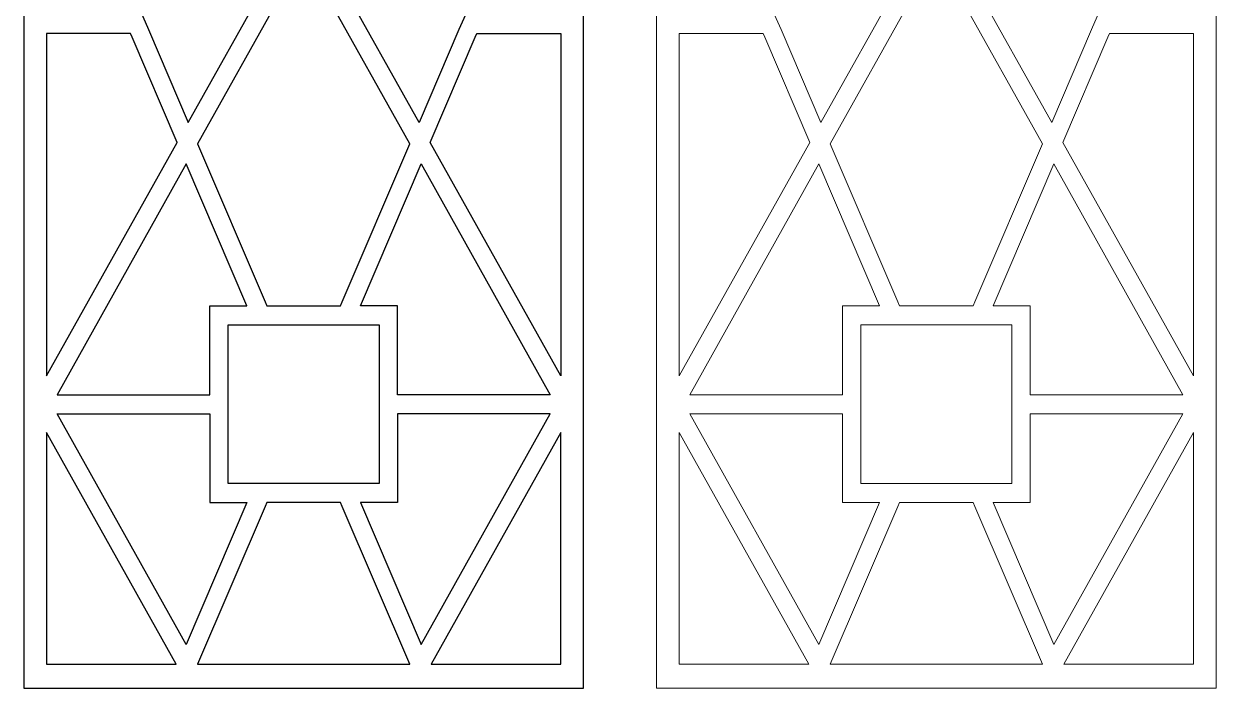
# Model space of a CAD drawing. Header units: centimetres. Extents: x -13.6 to 5.5, y -6.5 to 17.7.
# Drawn here: x -13.61 to 5.5, y -6.46 to 4.18 of the extents above; entities that cross this region are included whole.
import ezdxf

# ---------------------------------------------------------------- set-up
doc = ezdxf.new("R2010")
doc.units = ezdxf.units.CM
doc.header["$MEASUREMENT"] = 0
doc.layers.add('Layer 1', color=7, linetype='Continuous')

msp = doc.modelspace()

# ---------------------------------------------------------------- linework, layer by layer
at = {"layer": 'Layer 1', "color": 177}
for points, knots in [([(-13.61327, -6.45721), (-13.61327, -6.45721), (-13.61327, 17.67223), (-13.61327, 17.67223), (-13.61327, 17.67223), (-13.61327, 17.67223), (-4.64054, 17.67223), (-4.64054, 17.67223), (-4.64054, 17.67223), (-4.64054, 17.67223), (-4.64051, -6.45721), (-4.64051, -6.45721), (-4.64051, -6.45721), (-4.64051, -6.45721), (-13.61327, -6.45721), (-13.61327, -6.45721)], [0, 0, 0, 0, 0.2, 0.2, 0.2, 0.2, 0.4, 0.4, 0.4, 0.4, 0.6, 0.6, 0.6, 0.6, 1, 1, 1, 1]), ([(-9.70034, 6.3304), (-9.77047, 6.22664), (-9.82293, 6.11201), (-9.85558, 5.99108), (-9.85558, 5.99108), (-9.9229, 5.7421), (-9.92359, 5.47995), (-9.85755, 5.23065), (-9.85755, 5.23065), (-9.82491, 5.10728), (-9.77175, 4.99031), (-9.70034, 4.88464), (-9.70034, 4.88464), (-9.70034, 4.88464), (-10.97622, 2.60564), (-10.97622, 2.60564), (-10.97622, 2.60564), (-10.97622, 2.60564), (-11.61286, 4.09391), (-11.61286, 4.09391), (-11.61286, 4.09391), (-11.61286, 4.09391), (-11.74561, 4.38902), (-11.74561, 4.38902), (-11.74561, 4.38902), (-11.74561, 4.38902), (-11.74561, 5.60754), (-11.74561, 5.60754), (-11.74561, 5.60754), (-11.74561, 5.60754), (-11.74561, 6.82606), (-11.74561, 6.82606), (-11.74561, 6.82606), (-11.74561, 6.82606), (-11.61286, 7.12119), (-11.61286, 7.12119), (-11.61286, 7.12119), (-11.61286, 7.12119), (-10.97622, 8.60945), (-10.97622, 8.60945), (-10.97622, 8.60945), (-10.97622, 8.60945), (-9.70034, 6.3304), (-9.70034, 6.3304), (-9.70034, 6.3304), (-9.70034, 6.3304), (-9.70034, 6.3304), (-9.70034, 6.3304)], [0, 0, 0, 0, 0.07692308, 0.07692308, 0.07692308, 0.07692308, 0.15384615, 0.15384615, 0.15384615, 0.15384615, 0.23076923, 0.23076923, 0.23076923, 0.23076923, 0.30769231, 0.30769231, 0.30769231, 0.30769231, 0.38461538, 0.38461538, 0.38461538, 0.38461538, 0.46153846, 0.46153846, 0.46153846, 0.46153846, 0.53846154, 0.53846154, 0.53846154, 0.53846154, 0.61538462, 0.61538462, 0.61538462, 0.61538462, 0.69230769, 0.69230769, 0.69230769, 0.69230769, 0.76923077, 0.76923077, 0.76923077, 0.76923077, 0.84615385, 0.84615385, 0.84615385, 0.84615385, 1, 1, 1, 1]), ([(-8.55347, 4.88457), (-8.55347, 4.88457), (-7.27756, 2.60564), (-7.27756, 2.60564), (-7.27756, 2.60564), (-7.27756, 2.60564), (-6.64098, 4.09391), (-6.64098, 4.09391), (-6.64098, 4.09391), (-6.64098, 4.09391), (-6.50817, 4.38902), (-6.50817, 4.38902), (-6.50817, 4.38902), (-6.50817, 4.38902), (-6.50817, 5.60754), (-6.50817, 5.60754), (-6.50817, 5.60754), (-6.50817, 5.60754), (-6.50817, 6.82604), (-6.50817, 6.82604), (-6.50817, 6.82604), (-6.50817, 6.82604), (-6.64098, 7.12119), (-6.64098, 7.12119), (-6.64098, 7.12119), (-6.64098, 7.12119), (-7.27756, 8.60945), (-7.27756, 8.60945), (-7.27756, 8.60945), (-7.27756, 8.60945), (-8.55347, 6.3304), (-8.55347, 6.3304), (-8.55347, 6.3304), (-8.48205, 6.22472), (-8.42891, 6.10772), (-8.39625, 5.98445), (-8.39625, 5.98445), (-8.36364, 5.86146), (-8.3473, 5.73474), (-8.34748, 5.60754), (-8.34748, 5.60754), (-8.34728, 5.48033), (-8.36365, 5.35358), (-8.39625, 5.23062), (-8.39625, 5.23062), (-8.42891, 5.10729), (-8.48205, 4.99031), (-8.55347, 4.88457), (-8.55347, 4.88457), (-8.55347, 4.88457), (-8.55347, 4.88457), (-8.55347, 4.88457)], [0, 0, 0, 0, 0.07142857, 0.07142857, 0.07142857, 0.07142857, 0.14285714, 0.14285714, 0.14285714, 0.14285714, 0.21428571, 0.21428571, 0.21428571, 0.21428571, 0.28571429, 0.28571429, 0.28571429, 0.28571429, 0.35714286, 0.35714286, 0.35714286, 0.35714286, 0.42857143, 0.42857143, 0.42857143, 0.42857143, 0.5, 0.5, 0.5, 0.5, 0.57142857, 0.57142857, 0.57142857, 0.57142857, 0.64285714, 0.64285714, 0.64285714, 0.64285714, 0.71428571, 0.71428571, 0.71428571, 0.71428571, 0.78571429, 0.78571429, 0.78571429, 0.78571429, 0.85714286, 0.85714286, 0.85714286, 0.85714286, 1, 1, 1, 1]), ([(-9.12689, 4.54279), (-9.12689, 4.54279), (-9.12466, 4.54279), (-9.12466, 4.54279), (-9.12466, 4.54279), (-9.12466, 4.54279), (-9.12246, 4.54279), (-9.12246, 4.54279), (-9.12246, 4.54279), (-9.05865, 4.54312), (-8.9954, 4.55398), (-8.93518, 4.57493), (-8.93518, 4.57493), (-8.87509, 4.59593), (-8.81827, 4.6253), (-8.76643, 4.66214), (-8.76643, 4.66214), (-8.76643, 4.66214), (-7.42373, 2.2639), (-7.42373, 2.2639), (-7.42373, 2.2639), (-7.42373, 2.2639), (-8.50783, -0.27032), (-8.50783, -0.27032), (-8.50783, -0.27032), (-8.50783, -0.27032), (-8.53445, -0.33273), (-8.53445, -0.33273), (-8.53445, -0.33273), (-8.53445, -0.33273), (-9.12689, -0.33273), (-9.12689, -0.33273), (-9.12689, -0.33273), (-9.12689, -0.33273), (-9.7193, -0.33273), (-9.7193, -0.33273), (-9.7193, -0.33273), (-9.7193, -0.33273), (-9.74595, -0.27032), (-9.74595, -0.27032), (-9.74595, -0.27032), (-9.74595, -0.27032), (-10.83005, 2.2639), (-10.83005, 2.2639), (-10.83005, 2.2639), (-10.83005, 2.2639), (-9.48735, 4.66218), (-9.48735, 4.66218), (-9.48735, 4.66218), (-9.43549, 4.62532), (-9.37869, 4.59593), (-9.3186, 4.57493), (-9.3186, 4.57493), (-9.25838, 4.55399), (-9.19513, 4.54312), (-9.13132, 4.54279), (-9.13132, 4.54279), (-9.13132, 4.54279), (-9.12912, 4.54279), (-9.12912, 4.54279), (-9.12912, 4.54279), (-9.12912, 4.54279), (-9.12689, 4.54279), (-9.12689, 4.54279)], [0, 0, 0, 0, 0.05882353, 0.05882353, 0.05882353, 0.05882353, 0.11764706, 0.11764706, 0.11764706, 0.11764706, 0.17647059, 0.17647059, 0.17647059, 0.17647059, 0.23529412, 0.23529412, 0.23529412, 0.23529412, 0.29411765, 0.29411765, 0.29411765, 0.29411765, 0.35294118, 0.35294118, 0.35294118, 0.35294118, 0.41176471, 0.41176471, 0.41176471, 0.41176471, 0.47058824, 0.47058824, 0.47058824, 0.47058824, 0.52941176, 0.52941176, 0.52941176, 0.52941176, 0.58823529, 0.58823529, 0.58823529, 0.58823529, 0.64705882, 0.64705882, 0.64705882, 0.64705882, 0.70588235, 0.70588235, 0.70588235, 0.70588235, 0.76470588, 0.76470588, 0.76470588, 0.76470588, 0.82352941, 0.82352941, 0.82352941, 0.82352941, 0.88235294, 0.88235294, 0.88235294, 0.88235294, 1, 1, 1, 1]), ([(-13.2495, 4.03153), (-13.2495, 4.03153), (-11.90513, 4.03153), (-11.90513, 4.03153), (-11.90513, 4.03153), (-11.90513, 4.03153), (-11.87846, 3.96913), (-11.87846, 3.96913), (-11.87846, 3.96913), (-11.87846, 3.96913), (-11.15704, 2.28267), (-11.15704, 2.28267), (-11.15704, 2.28267), (-11.15704, 2.28267), (-13.2495, -1.45486), (-13.2495, -1.45486), (-13.2495, -1.45486), (-13.2495, -1.45486), (-13.2495, 4.03153), (-13.2495, 4.03153)], [0, 0, 0, 0, 0.16666667, 0.16666667, 0.16666667, 0.16666667, 0.33333333, 0.33333333, 0.33333333, 0.33333333, 0.5, 0.5, 0.5, 0.5, 0.66666667, 0.66666667, 0.66666667, 0.66666667, 1, 1, 1, 1]), ([(-5.00428, -1.45479), (-5.00428, -1.45479), (-5.00428, 4.03153), (-5.00428, 4.03153), (-5.00428, 4.03153), (-5.00428, 4.03153), (-6.34865, 4.03153), (-6.34865, 4.03153), (-6.34865, 4.03153), (-6.34865, 4.03153), (-6.37532, 3.96913), (-6.37532, 3.96913), (-6.37532, 3.96913), (-6.37532, 3.96913), (-7.09674, 2.28267), (-7.09674, 2.28267), (-7.09674, 2.28267), (-7.09674, 2.28267), (-5.00428, -1.45486), (-5.00428, -1.45486), (-5.00428, -1.45486), (-5.00428, -1.45486), (-5.00428, -1.45479), (-5.00428, -1.45479)], [0, 0, 0, 0, 0.14285714, 0.14285714, 0.14285714, 0.14285714, 0.28571429, 0.28571429, 0.28571429, 0.28571429, 0.42857143, 0.42857143, 0.42857143, 0.42857143, 0.57142857, 0.57142857, 0.57142857, 0.57142857, 0.71428571, 0.71428571, 0.71428571, 0.71428571, 1, 1, 1, 1]), ([(-10.0383, -0.33273), (-10.0383, -0.33273), (-10.63073, -0.33273), (-10.63073, -0.33273), (-10.63073, -0.33273), (-10.63073, -0.33273), (-10.63073, -1.75621), (-10.63073, -1.75621), (-10.63073, -1.75621), (-10.63073, -1.75621), (-13.08075, -1.75621), (-13.08075, -1.75621), (-13.08075, -1.75621), (-13.08075, -1.75621), (-11.01085, 1.94093), (-11.01085, 1.94093), (-11.01085, 1.94093), (-11.01085, 1.94093), (-10.0383, -0.33273), (-10.0383, -0.33273)], [0, 0, 0, 0, 0.16666667, 0.16666667, 0.16666667, 0.16666667, 0.33333333, 0.33333333, 0.33333333, 0.33333333, 0.5, 0.5, 0.5, 0.5, 0.66666667, 0.66666667, 0.66666667, 0.66666667, 1, 1, 1, 1]), ([(-8.21548, -0.33273), (-8.21548, -0.33273), (-7.62305, -0.33273), (-7.62305, -0.33273), (-7.62305, -0.33273), (-7.62305, -0.33273), (-7.62305, -1.75621), (-7.62305, -1.75621), (-7.62305, -1.75621), (-7.62305, -1.75621), (-5.17303, -1.75621), (-5.17303, -1.75621), (-5.17303, -1.75621), (-5.17303, -1.75621), (-7.2429, 1.94093), (-7.2429, 1.94093), (-7.2429, 1.94093), (-7.2429, 1.94093), (-8.21548, -0.33273), (-8.21548, -0.33273)], [0, 0, 0, 0, 0.16666667, 0.16666667, 0.16666667, 0.16666667, 0.33333333, 0.33333333, 0.33333333, 0.33333333, 0.5, 0.5, 0.5, 0.5, 0.66666667, 0.66666667, 0.66666667, 0.66666667, 1, 1, 1, 1]), ([(-7.91414, -1.9088), (-7.91414, -1.9088), (-7.91414, -0.63775), (-7.91414, -0.63775), (-7.91414, -0.63775), (-7.91414, -0.63775), (-9.12689, -0.63775), (-9.12689, -0.63775), (-9.12689, -0.63775), (-9.12689, -0.63775), (-10.33964, -0.63775), (-10.33964, -0.63775), (-10.33964, -0.63775), (-10.33964, -0.63775), (-10.33964, -1.9088), (-10.33964, -1.9088), (-10.33964, -1.9088), (-10.33964, -1.9088), (-10.33964, -3.17975), (-10.33964, -3.17975), (-10.33964, -3.17975), (-10.33964, -3.17975), (-9.12689, -3.17975), (-9.12689, -3.17975), (-9.12689, -3.17975), (-9.12689, -3.17975), (-7.91414, -3.17975), (-7.91414, -3.17975), (-7.91414, -3.17975), (-7.91414, -3.17975), (-7.91414, -1.9088), (-7.91414, -1.9088), (-7.91414, -1.9088), (-7.91414, -1.9088), (-7.91414, -1.9088), (-7.91414, -1.9088)], [0, 0, 0, 0, 0.1, 0.1, 0.1, 0.1, 0.2, 0.2, 0.2, 0.2, 0.3, 0.3, 0.3, 0.3, 0.4, 0.4, 0.4, 0.4, 0.5, 0.5, 0.5, 0.5, 0.6, 0.6, 0.6, 0.6, 0.7, 0.7, 0.7, 0.7, 0.8, 0.8, 0.8, 0.8, 1, 1, 1, 1]), ([(-10.0383, -3.48476), (-10.0383, -3.48476), (-10.63073, -3.48476), (-10.63073, -3.48476), (-10.63073, -3.48476), (-10.63073, -3.48476), (-10.63073, -2.06124), (-10.63073, -2.06124), (-10.63073, -2.06124), (-10.63073, -2.06124), (-13.08075, -2.06124), (-13.08075, -2.06124), (-13.08075, -2.06124), (-13.08075, -2.06124), (-11.01085, -5.75852), (-11.01085, -5.75852), (-11.01085, -5.75852), (-11.01085, -5.75852), (-10.0383, -3.48476), (-10.0383, -3.48476)], [0, 0, 0, 0, 0.16666667, 0.16666667, 0.16666667, 0.16666667, 0.33333333, 0.33333333, 0.33333333, 0.33333333, 0.5, 0.5, 0.5, 0.5, 0.66666667, 0.66666667, 0.66666667, 0.66666667, 1, 1, 1, 1]), ([(-8.21548, -3.48476), (-8.21548, -3.48476), (-7.62305, -3.48476), (-7.62305, -3.48476), (-7.62305, -3.48476), (-7.62305, -3.48476), (-7.62305, -2.06124), (-7.62305, -2.06124), (-7.62305, -2.06124), (-7.62305, -2.06124), (-5.17303, -2.06124), (-5.17303, -2.06124), (-5.17303, -2.06124), (-5.17303, -2.06124), (-7.2429, -5.75852), (-7.2429, -5.75852), (-7.2429, -5.75852), (-7.2429, -5.75852), (-8.21548, -3.48476), (-8.21548, -3.48476)], [0, 0, 0, 0, 0.16666667, 0.16666667, 0.16666667, 0.16666667, 0.33333333, 0.33333333, 0.33333333, 0.33333333, 0.5, 0.5, 0.5, 0.5, 0.66666667, 0.66666667, 0.66666667, 0.66666667, 1, 1, 1, 1]), ([(-13.2495, -2.36269), (-13.2495, -2.36269), (-11.17063, -6.07589), (-11.17063, -6.07589), (-11.17063, -6.07589), (-11.17063, -6.07589), (-13.2495, -6.07589), (-13.2495, -6.07589), (-13.2495, -6.07589), (-13.2495, -6.07589), (-13.2495, -2.36267), (-13.2495, -2.36267), (-13.2495, -2.36267), (-13.2495, -2.36267), (-13.2495, -2.36269), (-13.2495, -2.36269)], [0, 0, 0, 0, 0.2, 0.2, 0.2, 0.2, 0.4, 0.4, 0.4, 0.4, 0.6, 0.6, 0.6, 0.6, 1, 1, 1, 1]), ([(-5.00428, -2.36269), (-5.00428, -2.36269), (-5.00428, -6.07589), (-5.00428, -6.07589), (-5.00428, -6.07589), (-5.00428, -6.07589), (-7.08315, -6.07589), (-7.08315, -6.07589), (-7.08315, -6.07589), (-7.08315, -6.07589), (-5.00428, -2.36267), (-5.00428, -2.36267), (-5.00428, -2.36267), (-5.00428, -2.36267), (-5.00428, -2.36269), (-5.00428, -2.36269)], [0, 0, 0, 0, 0.2, 0.2, 0.2, 0.2, 0.4, 0.4, 0.4, 0.4, 0.6, 0.6, 0.6, 0.6, 1, 1, 1, 1]), ([(-10.82767, -6.07589), (-10.82767, -6.07589), (-9.74595, -3.54718), (-9.74595, -3.54718), (-9.74595, -3.54718), (-9.74595, -3.54718), (-9.71924, -3.48476), (-9.71924, -3.48476), (-9.71924, -3.48476), (-9.71924, -3.48476), (-9.12689, -3.48476), (-9.12689, -3.48476), (-9.12689, -3.48476), (-9.12689, -3.48476), (-8.53445, -3.48476), (-8.53445, -3.48476), (-8.53445, -3.48476), (-8.53445, -3.48476), (-8.50783, -3.54718), (-8.50783, -3.54718), (-8.50783, -3.54718), (-8.50783, -3.54718), (-7.42611, -6.07589), (-7.42611, -6.07589), (-7.42611, -6.07589), (-7.42611, -6.07589), (-10.82767, -6.07589), (-10.82767, -6.07589)], [0, 0, 0, 0, 0.125, 0.125, 0.125, 0.125, 0.25, 0.25, 0.25, 0.25, 0.375, 0.375, 0.375, 0.375, 0.5, 0.5, 0.5, 0.5, 0.625, 0.625, 0.625, 0.625, 0.75, 0.75, 0.75, 0.75, 1, 1, 1, 1])]:
    msp.add_open_spline(points, degree=3, knots=knots, dxfattribs=at)
at = {"layer": 'Layer 1', "lineweight": 9}
for points, knots in [([(-13.61327, -6.45721), (-13.61327, -6.45721), (-13.61327, 17.67223), (-13.61327, 17.67223), (-13.61327, 17.67223), (-13.61327, 17.67223), (-4.64054, 17.67223), (-4.64054, 17.67223), (-4.64054, 17.67223), (-4.64054, 17.67223), (-4.64051, -6.45721), (-4.64051, -6.45721), (-4.64051, -6.45721), (-4.64051, -6.45721), (-13.61327, -6.45721), (-13.61327, -6.45721)], [0, 0, 0, 0, 0.2, 0.2, 0.2, 0.2, 0.4, 0.4, 0.4, 0.4, 0.6, 0.6, 0.6, 0.6, 1, 1, 1, 1]), ([(-9.70034, 6.3304), (-9.77047, 6.22664), (-9.82293, 6.11201), (-9.85558, 5.99108), (-9.85558, 5.99108), (-9.9229, 5.7421), (-9.92359, 5.47995), (-9.85755, 5.23065), (-9.85755, 5.23065), (-9.82491, 5.10728), (-9.77175, 4.99031), (-9.70034, 4.88464), (-9.70034, 4.88464), (-9.70034, 4.88464), (-10.97622, 2.60564), (-10.97622, 2.60564), (-10.97622, 2.60564), (-10.97622, 2.60564), (-11.61286, 4.09391), (-11.61286, 4.09391), (-11.61286, 4.09391), (-11.61286, 4.09391), (-11.74561, 4.38902), (-11.74561, 4.38902), (-11.74561, 4.38902), (-11.74561, 4.38902), (-11.74561, 5.60754), (-11.74561, 5.60754), (-11.74561, 5.60754), (-11.74561, 5.60754), (-11.74561, 6.82606), (-11.74561, 6.82606), (-11.74561, 6.82606), (-11.74561, 6.82606), (-11.61286, 7.12119), (-11.61286, 7.12119), (-11.61286, 7.12119), (-11.61286, 7.12119), (-10.97622, 8.60945), (-10.97622, 8.60945), (-10.97622, 8.60945), (-10.97622, 8.60945), (-9.70034, 6.3304), (-9.70034, 6.3304)], [0, 0, 0, 0, 0.08333333, 0.08333333, 0.08333333, 0.08333333, 0.16666667, 0.16666667, 0.16666667, 0.16666667, 0.25, 0.25, 0.25, 0.25, 0.33333333, 0.33333333, 0.33333333, 0.33333333, 0.41666667, 0.41666667, 0.41666667, 0.41666667, 0.5, 0.5, 0.5, 0.5, 0.58333333, 0.58333333, 0.58333333, 0.58333333, 0.66666667, 0.66666667, 0.66666667, 0.66666667, 0.75, 0.75, 0.75, 0.75, 0.83333333, 0.83333333, 0.83333333, 0.83333333, 1, 1, 1, 1]), ([(-8.55347, 4.88457), (-8.55347, 4.88457), (-7.27756, 2.60564), (-7.27756, 2.60564), (-7.27756, 2.60564), (-7.27756, 2.60564), (-6.64098, 4.09391), (-6.64098, 4.09391), (-6.64098, 4.09391), (-6.64098, 4.09391), (-6.50817, 4.38902), (-6.50817, 4.38902), (-6.50817, 4.38902), (-6.50817, 4.38902), (-6.50817, 5.60754), (-6.50817, 5.60754), (-6.50817, 5.60754), (-6.50817, 5.60754), (-6.50817, 6.82604), (-6.50817, 6.82604), (-6.50817, 6.82604), (-6.50817, 6.82604), (-6.64098, 7.12119), (-6.64098, 7.12119), (-6.64098, 7.12119), (-6.64098, 7.12119), (-7.27756, 8.60945), (-7.27756, 8.60945), (-7.27756, 8.60945), (-7.27756, 8.60945), (-8.55347, 6.3304), (-8.55347, 6.3304), (-8.55347, 6.3304), (-8.48205, 6.22472), (-8.42891, 6.10772), (-8.39625, 5.98445), (-8.39625, 5.98445), (-8.36364, 5.86146), (-8.3473, 5.73474), (-8.34748, 5.60754), (-8.34748, 5.60754), (-8.34728, 5.48033), (-8.36365, 5.35358), (-8.39625, 5.23062), (-8.39625, 5.23062), (-8.42891, 5.10729), (-8.48205, 4.99031), (-8.55347, 4.88457)], [0, 0, 0, 0, 0.07692308, 0.07692308, 0.07692308, 0.07692308, 0.15384615, 0.15384615, 0.15384615, 0.15384615, 0.23076923, 0.23076923, 0.23076923, 0.23076923, 0.30769231, 0.30769231, 0.30769231, 0.30769231, 0.38461538, 0.38461538, 0.38461538, 0.38461538, 0.46153846, 0.46153846, 0.46153846, 0.46153846, 0.53846154, 0.53846154, 0.53846154, 0.53846154, 0.61538462, 0.61538462, 0.61538462, 0.61538462, 0.69230769, 0.69230769, 0.69230769, 0.69230769, 0.76923077, 0.76923077, 0.76923077, 0.76923077, 0.84615385, 0.84615385, 0.84615385, 0.84615385, 1, 1, 1, 1]), ([(-9.12689, 4.54279), (-9.12689, 4.54279), (-9.12466, 4.54279), (-9.12466, 4.54279), (-9.12466, 4.54279), (-9.12466, 4.54279), (-9.12246, 4.54279), (-9.12246, 4.54279), (-9.12246, 4.54279), (-9.05865, 4.54312), (-8.9954, 4.55398), (-8.93518, 4.57493), (-8.93518, 4.57493), (-8.87509, 4.59593), (-8.81827, 4.6253), (-8.76643, 4.66214), (-8.76643, 4.66214), (-8.76643, 4.66214), (-7.42373, 2.2639), (-7.42373, 2.2639), (-7.42373, 2.2639), (-7.42373, 2.2639), (-8.50783, -0.27032), (-8.50783, -0.27032), (-8.50783, -0.27032), (-8.50783, -0.27032), (-8.53445, -0.33273), (-8.53445, -0.33273), (-8.53445, -0.33273), (-8.53445, -0.33273), (-9.12689, -0.33273), (-9.12689, -0.33273), (-9.12689, -0.33273), (-9.12689, -0.33273), (-9.7193, -0.33273), (-9.7193, -0.33273), (-9.7193, -0.33273), (-9.7193, -0.33273), (-9.74595, -0.27032), (-9.74595, -0.27032), (-9.74595, -0.27032), (-9.74595, -0.27032), (-10.83005, 2.2639), (-10.83005, 2.2639), (-10.83005, 2.2639), (-10.83005, 2.2639), (-9.48735, 4.66218), (-9.48735, 4.66218), (-9.48735, 4.66218), (-9.43549, 4.62532), (-9.37869, 4.59593), (-9.3186, 4.57493), (-9.3186, 4.57493), (-9.25838, 4.55399), (-9.19513, 4.54312), (-9.13132, 4.54279), (-9.13132, 4.54279), (-9.13132, 4.54279), (-9.12912, 4.54279), (-9.12912, 4.54279), (-9.12912, 4.54279), (-9.12912, 4.54279), (-9.12689, 4.54279), (-9.12689, 4.54279)], [0, 0, 0, 0, 0.05882353, 0.05882353, 0.05882353, 0.05882353, 0.11764706, 0.11764706, 0.11764706, 0.11764706, 0.17647059, 0.17647059, 0.17647059, 0.17647059, 0.23529412, 0.23529412, 0.23529412, 0.23529412, 0.29411765, 0.29411765, 0.29411765, 0.29411765, 0.35294118, 0.35294118, 0.35294118, 0.35294118, 0.41176471, 0.41176471, 0.41176471, 0.41176471, 0.47058824, 0.47058824, 0.47058824, 0.47058824, 0.52941176, 0.52941176, 0.52941176, 0.52941176, 0.58823529, 0.58823529, 0.58823529, 0.58823529, 0.64705882, 0.64705882, 0.64705882, 0.64705882, 0.70588235, 0.70588235, 0.70588235, 0.70588235, 0.76470588, 0.76470588, 0.76470588, 0.76470588, 0.82352941, 0.82352941, 0.82352941, 0.82352941, 0.88235294, 0.88235294, 0.88235294, 0.88235294, 1, 1, 1, 1]), ([(-13.2495, 4.03153), (-13.2495, 4.03153), (-11.90513, 4.03153), (-11.90513, 4.03153), (-11.90513, 4.03153), (-11.90513, 4.03153), (-11.87846, 3.96913), (-11.87846, 3.96913), (-11.87846, 3.96913), (-11.87846, 3.96913), (-11.15704, 2.28267), (-11.15704, 2.28267), (-11.15704, 2.28267), (-11.15704, 2.28267), (-13.2495, -1.45486), (-13.2495, -1.45486), (-13.2495, -1.45486), (-13.2495, -1.45486), (-13.2495, 4.03153), (-13.2495, 4.03153)], [0, 0, 0, 0, 0.16666667, 0.16666667, 0.16666667, 0.16666667, 0.33333333, 0.33333333, 0.33333333, 0.33333333, 0.5, 0.5, 0.5, 0.5, 0.66666667, 0.66666667, 0.66666667, 0.66666667, 1, 1, 1, 1]), ([(-5.00428, -1.45479), (-5.00428, -1.45479), (-5.00428, 4.03153), (-5.00428, 4.03153), (-5.00428, 4.03153), (-5.00428, 4.03153), (-6.34865, 4.03153), (-6.34865, 4.03153), (-6.34865, 4.03153), (-6.34865, 4.03153), (-6.37532, 3.96913), (-6.37532, 3.96913), (-6.37532, 3.96913), (-6.37532, 3.96913), (-7.09674, 2.28267), (-7.09674, 2.28267), (-7.09674, 2.28267), (-7.09674, 2.28267), (-5.00428, -1.45486), (-5.00428, -1.45486)], [0, 0, 0, 0, 0.16666667, 0.16666667, 0.16666667, 0.16666667, 0.33333333, 0.33333333, 0.33333333, 0.33333333, 0.5, 0.5, 0.5, 0.5, 0.66666667, 0.66666667, 0.66666667, 0.66666667, 1, 1, 1, 1]), ([(-10.0383, -0.33273), (-10.0383, -0.33273), (-10.63073, -0.33273), (-10.63073, -0.33273), (-10.63073, -0.33273), (-10.63073, -0.33273), (-10.63073, -1.75621), (-10.63073, -1.75621), (-10.63073, -1.75621), (-10.63073, -1.75621), (-13.08075, -1.75621), (-13.08075, -1.75621), (-13.08075, -1.75621), (-13.08075, -1.75621), (-11.01085, 1.94093), (-11.01085, 1.94093), (-11.01085, 1.94093), (-11.01085, 1.94093), (-10.0383, -0.33273), (-10.0383, -0.33273)], [0, 0, 0, 0, 0.16666667, 0.16666667, 0.16666667, 0.16666667, 0.33333333, 0.33333333, 0.33333333, 0.33333333, 0.5, 0.5, 0.5, 0.5, 0.66666667, 0.66666667, 0.66666667, 0.66666667, 1, 1, 1, 1]), ([(-8.21548, -0.33273), (-8.21548, -0.33273), (-7.62305, -0.33273), (-7.62305, -0.33273), (-7.62305, -0.33273), (-7.62305, -0.33273), (-7.62305, -1.75621), (-7.62305, -1.75621), (-7.62305, -1.75621), (-7.62305, -1.75621), (-5.17303, -1.75621), (-5.17303, -1.75621), (-5.17303, -1.75621), (-5.17303, -1.75621), (-7.2429, 1.94093), (-7.2429, 1.94093), (-7.2429, 1.94093), (-7.2429, 1.94093), (-8.21548, -0.33273), (-8.21548, -0.33273)], [0, 0, 0, 0, 0.16666667, 0.16666667, 0.16666667, 0.16666667, 0.33333333, 0.33333333, 0.33333333, 0.33333333, 0.5, 0.5, 0.5, 0.5, 0.66666667, 0.66666667, 0.66666667, 0.66666667, 1, 1, 1, 1]), ([(-7.91414, -1.9088), (-7.91414, -1.9088), (-7.91414, -0.63775), (-7.91414, -0.63775), (-7.91414, -0.63775), (-7.91414, -0.63775), (-9.12689, -0.63775), (-9.12689, -0.63775), (-9.12689, -0.63775), (-9.12689, -0.63775), (-10.33964, -0.63775), (-10.33964, -0.63775), (-10.33964, -0.63775), (-10.33964, -0.63775), (-10.33964, -1.9088), (-10.33964, -1.9088), (-10.33964, -1.9088), (-10.33964, -1.9088), (-10.33964, -3.17975), (-10.33964, -3.17975), (-10.33964, -3.17975), (-10.33964, -3.17975), (-9.12689, -3.17975), (-9.12689, -3.17975), (-9.12689, -3.17975), (-9.12689, -3.17975), (-7.91414, -3.17975), (-7.91414, -3.17975), (-7.91414, -3.17975), (-7.91414, -3.17975), (-7.91414, -1.9088), (-7.91414, -1.9088)], [0, 0, 0, 0, 0.11111111, 0.11111111, 0.11111111, 0.11111111, 0.22222222, 0.22222222, 0.22222222, 0.22222222, 0.33333333, 0.33333333, 0.33333333, 0.33333333, 0.44444444, 0.44444444, 0.44444444, 0.44444444, 0.55555556, 0.55555556, 0.55555556, 0.55555556, 0.66666667, 0.66666667, 0.66666667, 0.66666667, 0.77777778, 0.77777778, 0.77777778, 0.77777778, 1, 1, 1, 1]), ([(-10.0383, -3.48476), (-10.0383, -3.48476), (-10.63073, -3.48476), (-10.63073, -3.48476), (-10.63073, -3.48476), (-10.63073, -3.48476), (-10.63073, -2.06124), (-10.63073, -2.06124), (-10.63073, -2.06124), (-10.63073, -2.06124), (-13.08075, -2.06124), (-13.08075, -2.06124), (-13.08075, -2.06124), (-13.08075, -2.06124), (-11.01085, -5.75852), (-11.01085, -5.75852), (-11.01085, -5.75852), (-11.01085, -5.75852), (-10.0383, -3.48476), (-10.0383, -3.48476)], [0, 0, 0, 0, 0.16666667, 0.16666667, 0.16666667, 0.16666667, 0.33333333, 0.33333333, 0.33333333, 0.33333333, 0.5, 0.5, 0.5, 0.5, 0.66666667, 0.66666667, 0.66666667, 0.66666667, 1, 1, 1, 1]), ([(-8.21548, -3.48476), (-8.21548, -3.48476), (-7.62305, -3.48476), (-7.62305, -3.48476), (-7.62305, -3.48476), (-7.62305, -3.48476), (-7.62305, -2.06124), (-7.62305, -2.06124), (-7.62305, -2.06124), (-7.62305, -2.06124), (-5.17303, -2.06124), (-5.17303, -2.06124), (-5.17303, -2.06124), (-5.17303, -2.06124), (-7.2429, -5.75852), (-7.2429, -5.75852), (-7.2429, -5.75852), (-7.2429, -5.75852), (-8.21548, -3.48476), (-8.21548, -3.48476)], [0, 0, 0, 0, 0.16666667, 0.16666667, 0.16666667, 0.16666667, 0.33333333, 0.33333333, 0.33333333, 0.33333333, 0.5, 0.5, 0.5, 0.5, 0.66666667, 0.66666667, 0.66666667, 0.66666667, 1, 1, 1, 1]), ([(-13.2495, -2.36269), (-13.2495, -2.36269), (-11.17063, -6.07589), (-11.17063, -6.07589), (-11.17063, -6.07589), (-11.17063, -6.07589), (-13.2495, -6.07589), (-13.2495, -6.07589), (-13.2495, -6.07589), (-13.2495, -6.07589), (-13.2495, -2.36267), (-13.2495, -2.36267)], [0, 0, 0, 0, 0.25, 0.25, 0.25, 0.25, 0.5, 0.5, 0.5, 0.5, 1, 1, 1, 1]), ([(-5.00428, -2.36269), (-5.00428, -2.36269), (-5.00428, -6.07589), (-5.00428, -6.07589), (-5.00428, -6.07589), (-5.00428, -6.07589), (-7.08315, -6.07589), (-7.08315, -6.07589), (-7.08315, -6.07589), (-7.08315, -6.07589), (-5.00428, -2.36267), (-5.00428, -2.36267)], [0, 0, 0, 0, 0.25, 0.25, 0.25, 0.25, 0.5, 0.5, 0.5, 0.5, 1, 1, 1, 1]), ([(-10.82767, -6.07589), (-10.82767, -6.07589), (-9.74595, -3.54718), (-9.74595, -3.54718), (-9.74595, -3.54718), (-9.74595, -3.54718), (-9.71924, -3.48476), (-9.71924, -3.48476), (-9.71924, -3.48476), (-9.71924, -3.48476), (-9.12689, -3.48476), (-9.12689, -3.48476), (-9.12689, -3.48476), (-9.12689, -3.48476), (-8.53445, -3.48476), (-8.53445, -3.48476), (-8.53445, -3.48476), (-8.53445, -3.48476), (-8.50783, -3.54718), (-8.50783, -3.54718), (-8.50783, -3.54718), (-8.50783, -3.54718), (-7.42611, -6.07589), (-7.42611, -6.07589), (-7.42611, -6.07589), (-7.42611, -6.07589), (-10.82767, -6.07589), (-10.82767, -6.07589)], [0, 0, 0, 0, 0.125, 0.125, 0.125, 0.125, 0.25, 0.25, 0.25, 0.25, 0.375, 0.375, 0.375, 0.375, 0.5, 0.5, 0.5, 0.5, 0.625, 0.625, 0.625, 0.625, 0.75, 0.75, 0.75, 0.75, 1, 1, 1, 1])]:
    msp.add_open_spline(points, degree=3, knots=knots, dxfattribs=at)
at = {"layer": 'Layer 1', "color": 242, "lineweight": 9}
for points, knots in [([(-3.47015, -6.45721), (-3.47015, -6.45721), (-3.47015, 17.67223), (-3.47015, 17.67223), (-3.47015, 17.67223), (-3.47015, 17.67223), (5.50257, 17.67223), (5.50257, 17.67223), (5.50257, 17.67223), (5.50257, 17.67223), (5.5026, -6.45721), (5.5026, -6.45721), (5.5026, -6.45721), (5.5026, -6.45721), (-3.47015, -6.45721), (-3.47015, -6.45721)], [0, 0, 0, 0, 0.2, 0.2, 0.2, 0.2, 0.4, 0.4, 0.4, 0.4, 0.6, 0.6, 0.6, 0.6, 1, 1, 1, 1]), ([(0.44277, 6.3304), (0.37264, 6.22664), (0.32018, 6.11201), (0.28753, 5.99108), (0.28753, 5.99108), (0.22021, 5.7421), (0.21952, 5.47995), (0.28556, 5.23065), (0.28556, 5.23065), (0.3182, 5.10728), (0.37136, 4.99031), (0.44277, 4.88464), (0.44277, 4.88464), (0.44277, 4.88464), (-0.83311, 2.60564), (-0.83311, 2.60564), (-0.83311, 2.60564), (-0.83311, 2.60564), (-1.46975, 4.09391), (-1.46975, 4.09391), (-1.46975, 4.09391), (-1.46975, 4.09391), (-1.6025, 4.38902), (-1.6025, 4.38902), (-1.6025, 4.38902), (-1.6025, 4.38902), (-1.6025, 5.60754), (-1.6025, 5.60754), (-1.6025, 5.60754), (-1.6025, 5.60754), (-1.6025, 6.82606), (-1.6025, 6.82606), (-1.6025, 6.82606), (-1.6025, 6.82606), (-1.46975, 7.12119), (-1.46975, 7.12119), (-1.46975, 7.12119), (-1.46975, 7.12119), (-0.83311, 8.60945), (-0.83311, 8.60945), (-0.83311, 8.60945), (-0.83311, 8.60945), (0.44277, 6.3304), (0.44277, 6.3304)], [0, 0, 0, 0, 0.08333333, 0.08333333, 0.08333333, 0.08333333, 0.16666667, 0.16666667, 0.16666667, 0.16666667, 0.25, 0.25, 0.25, 0.25, 0.33333333, 0.33333333, 0.33333333, 0.33333333, 0.41666667, 0.41666667, 0.41666667, 0.41666667, 0.5, 0.5, 0.5, 0.5, 0.58333333, 0.58333333, 0.58333333, 0.58333333, 0.66666667, 0.66666667, 0.66666667, 0.66666667, 0.75, 0.75, 0.75, 0.75, 0.83333333, 0.83333333, 0.83333333, 0.83333333, 1, 1, 1, 1]), ([(1.58964, 4.88457), (1.58964, 4.88457), (2.86555, 2.60564), (2.86555, 2.60564), (2.86555, 2.60564), (2.86555, 2.60564), (3.50213, 4.09391), (3.50213, 4.09391), (3.50213, 4.09391), (3.50213, 4.09391), (3.63494, 4.38902), (3.63494, 4.38902), (3.63494, 4.38902), (3.63494, 4.38902), (3.63494, 5.60754), (3.63494, 5.60754), (3.63494, 5.60754), (3.63494, 5.60754), (3.63494, 6.82604), (3.63494, 6.82604), (3.63494, 6.82604), (3.63494, 6.82604), (3.50213, 7.12119), (3.50213, 7.12119), (3.50213, 7.12119), (3.50213, 7.12119), (2.86555, 8.60945), (2.86555, 8.60945), (2.86555, 8.60945), (2.86555, 8.60945), (1.58964, 6.3304), (1.58964, 6.3304), (1.58964, 6.3304), (1.66106, 6.22472), (1.7142, 6.10772), (1.74686, 5.98445), (1.74686, 5.98445), (1.77947, 5.86146), (1.79581, 5.73474), (1.79563, 5.60754), (1.79563, 5.60754), (1.79583, 5.48033), (1.77946, 5.35358), (1.74686, 5.23062), (1.74686, 5.23062), (1.7142, 5.10729), (1.66106, 4.99031), (1.58964, 4.88457)], [0, 0, 0, 0, 0.07692308, 0.07692308, 0.07692308, 0.07692308, 0.15384615, 0.15384615, 0.15384615, 0.15384615, 0.23076923, 0.23076923, 0.23076923, 0.23076923, 0.30769231, 0.30769231, 0.30769231, 0.30769231, 0.38461538, 0.38461538, 0.38461538, 0.38461538, 0.46153846, 0.46153846, 0.46153846, 0.46153846, 0.53846154, 0.53846154, 0.53846154, 0.53846154, 0.61538462, 0.61538462, 0.61538462, 0.61538462, 0.69230769, 0.69230769, 0.69230769, 0.69230769, 0.76923077, 0.76923077, 0.76923077, 0.76923077, 0.84615385, 0.84615385, 0.84615385, 0.84615385, 1, 1, 1, 1]), ([(1.01622, 4.54279), (1.01622, 4.54279), (1.01845, 4.54279), (1.01845, 4.54279), (1.01845, 4.54279), (1.01845, 4.54279), (1.02065, 4.54279), (1.02065, 4.54279), (1.02065, 4.54279), (1.08446, 4.54312), (1.14771, 4.55398), (1.20793, 4.57493), (1.20793, 4.57493), (1.26802, 4.59593), (1.32484, 4.6253), (1.37668, 4.66214), (1.37668, 4.66214), (1.37668, 4.66214), (2.71938, 2.2639), (2.71938, 2.2639), (2.71938, 2.2639), (2.71938, 2.2639), (1.63528, -0.27032), (1.63528, -0.27032), (1.63528, -0.27032), (1.63528, -0.27032), (1.60866, -0.33273), (1.60866, -0.33273), (1.60866, -0.33273), (1.60866, -0.33273), (1.01622, -0.33273), (1.01622, -0.33273), (1.01622, -0.33273), (1.01622, -0.33273), (0.42381, -0.33273), (0.42381, -0.33273), (0.42381, -0.33273), (0.42381, -0.33273), (0.39716, -0.27032), (0.39716, -0.27032), (0.39716, -0.27032), (0.39716, -0.27032), (-0.68694, 2.2639), (-0.68694, 2.2639), (-0.68694, 2.2639), (-0.68694, 2.2639), (0.65576, 4.66218), (0.65576, 4.66218), (0.65576, 4.66218), (0.70762, 4.62532), (0.76442, 4.59593), (0.82451, 4.57493), (0.82451, 4.57493), (0.88473, 4.55399), (0.94798, 4.54312), (1.01179, 4.54279), (1.01179, 4.54279), (1.01179, 4.54279), (1.01399, 4.54279), (1.01399, 4.54279), (1.01399, 4.54279), (1.01399, 4.54279), (1.01622, 4.54279), (1.01622, 4.54279)], [0, 0, 0, 0, 0.05882353, 0.05882353, 0.05882353, 0.05882353, 0.11764706, 0.11764706, 0.11764706, 0.11764706, 0.17647059, 0.17647059, 0.17647059, 0.17647059, 0.23529412, 0.23529412, 0.23529412, 0.23529412, 0.29411765, 0.29411765, 0.29411765, 0.29411765, 0.35294118, 0.35294118, 0.35294118, 0.35294118, 0.41176471, 0.41176471, 0.41176471, 0.41176471, 0.47058824, 0.47058824, 0.47058824, 0.47058824, 0.52941176, 0.52941176, 0.52941176, 0.52941176, 0.58823529, 0.58823529, 0.58823529, 0.58823529, 0.64705882, 0.64705882, 0.64705882, 0.64705882, 0.70588235, 0.70588235, 0.70588235, 0.70588235, 0.76470588, 0.76470588, 0.76470588, 0.76470588, 0.82352941, 0.82352941, 0.82352941, 0.82352941, 0.88235294, 0.88235294, 0.88235294, 0.88235294, 1, 1, 1, 1]), ([(-3.10638, 4.03153), (-3.10638, 4.03153), (-1.76201, 4.03153), (-1.76201, 4.03153), (-1.76201, 4.03153), (-1.76201, 4.03153), (-1.73534, 3.96913), (-1.73534, 3.96913), (-1.73534, 3.96913), (-1.73534, 3.96913), (-1.01393, 2.28267), (-1.01393, 2.28267), (-1.01393, 2.28267), (-1.01393, 2.28267), (-3.10638, -1.45486), (-3.10638, -1.45486), (-3.10638, -1.45486), (-3.10638, -1.45486), (-3.10638, 4.03153), (-3.10638, 4.03153)], [0, 0, 0, 0, 0.16666667, 0.16666667, 0.16666667, 0.16666667, 0.33333333, 0.33333333, 0.33333333, 0.33333333, 0.5, 0.5, 0.5, 0.5, 0.66666667, 0.66666667, 0.66666667, 0.66666667, 1, 1, 1, 1]), ([(5.13883, -1.45479), (5.13883, -1.45479), (5.13883, 4.03153), (5.13883, 4.03153), (5.13883, 4.03153), (5.13883, 4.03153), (3.79446, 4.03153), (3.79446, 4.03153), (3.79446, 4.03153), (3.79446, 4.03153), (3.76779, 3.96913), (3.76779, 3.96913), (3.76779, 3.96913), (3.76779, 3.96913), (3.04637, 2.28267), (3.04637, 2.28267), (3.04637, 2.28267), (3.04637, 2.28267), (5.13883, -1.45486), (5.13883, -1.45486)], [0, 0, 0, 0, 0.16666667, 0.16666667, 0.16666667, 0.16666667, 0.33333333, 0.33333333, 0.33333333, 0.33333333, 0.5, 0.5, 0.5, 0.5, 0.66666667, 0.66666667, 0.66666667, 0.66666667, 1, 1, 1, 1]), ([(0.10481, -0.33273), (0.10481, -0.33273), (-0.48762, -0.33273), (-0.48762, -0.33273), (-0.48762, -0.33273), (-0.48762, -0.33273), (-0.48762, -1.75621), (-0.48762, -1.75621), (-0.48762, -1.75621), (-0.48762, -1.75621), (-2.93763, -1.75621), (-2.93763, -1.75621), (-2.93763, -1.75621), (-2.93763, -1.75621), (-0.86774, 1.94093), (-0.86774, 1.94093), (-0.86774, 1.94093), (-0.86774, 1.94093), (0.10481, -0.33273), (0.10481, -0.33273)], [0, 0, 0, 0, 0.16666667, 0.16666667, 0.16666667, 0.16666667, 0.33333333, 0.33333333, 0.33333333, 0.33333333, 0.5, 0.5, 0.5, 0.5, 0.66666667, 0.66666667, 0.66666667, 0.66666667, 1, 1, 1, 1]), ([(1.92763, -0.33273), (1.92763, -0.33273), (2.52006, -0.33273), (2.52006, -0.33273), (2.52006, -0.33273), (2.52006, -0.33273), (2.52006, -1.75621), (2.52006, -1.75621), (2.52006, -1.75621), (2.52006, -1.75621), (4.97008, -1.75621), (4.97008, -1.75621), (4.97008, -1.75621), (4.97008, -1.75621), (2.90021, 1.94093), (2.90021, 1.94093), (2.90021, 1.94093), (2.90021, 1.94093), (1.92763, -0.33273), (1.92763, -0.33273)], [0, 0, 0, 0, 0.16666667, 0.16666667, 0.16666667, 0.16666667, 0.33333333, 0.33333333, 0.33333333, 0.33333333, 0.5, 0.5, 0.5, 0.5, 0.66666667, 0.66666667, 0.66666667, 0.66666667, 1, 1, 1, 1]), ([(2.22897, -1.9088), (2.22897, -1.9088), (2.22897, -0.63775), (2.22897, -0.63775), (2.22897, -0.63775), (2.22897, -0.63775), (1.01622, -0.63775), (1.01622, -0.63775), (1.01622, -0.63775), (1.01622, -0.63775), (-0.19653, -0.63775), (-0.19653, -0.63775), (-0.19653, -0.63775), (-0.19653, -0.63775), (-0.19653, -1.9088), (-0.19653, -1.9088), (-0.19653, -1.9088), (-0.19653, -1.9088), (-0.19653, -3.17975), (-0.19653, -3.17975), (-0.19653, -3.17975), (-0.19653, -3.17975), (1.01622, -3.17975), (1.01622, -3.17975), (1.01622, -3.17975), (1.01622, -3.17975), (2.22897, -3.17975), (2.22897, -3.17975), (2.22897, -3.17975), (2.22897, -3.17975), (2.22897, -1.9088), (2.22897, -1.9088)], [0, 0, 0, 0, 0.11111111, 0.11111111, 0.11111111, 0.11111111, 0.22222222, 0.22222222, 0.22222222, 0.22222222, 0.33333333, 0.33333333, 0.33333333, 0.33333333, 0.44444444, 0.44444444, 0.44444444, 0.44444444, 0.55555556, 0.55555556, 0.55555556, 0.55555556, 0.66666667, 0.66666667, 0.66666667, 0.66666667, 0.77777778, 0.77777778, 0.77777778, 0.77777778, 1, 1, 1, 1]), ([(0.10481, -3.48476), (0.10481, -3.48476), (-0.48762, -3.48476), (-0.48762, -3.48476), (-0.48762, -3.48476), (-0.48762, -3.48476), (-0.48762, -2.06124), (-0.48762, -2.06124), (-0.48762, -2.06124), (-0.48762, -2.06124), (-2.93763, -2.06124), (-2.93763, -2.06124), (-2.93763, -2.06124), (-2.93763, -2.06124), (-0.86774, -5.75852), (-0.86774, -5.75852), (-0.86774, -5.75852), (-0.86774, -5.75852), (0.10481, -3.48476), (0.10481, -3.48476)], [0, 0, 0, 0, 0.16666667, 0.16666667, 0.16666667, 0.16666667, 0.33333333, 0.33333333, 0.33333333, 0.33333333, 0.5, 0.5, 0.5, 0.5, 0.66666667, 0.66666667, 0.66666667, 0.66666667, 1, 1, 1, 1]), ([(1.92763, -3.48476), (1.92763, -3.48476), (2.52006, -3.48476), (2.52006, -3.48476), (2.52006, -3.48476), (2.52006, -3.48476), (2.52006, -2.06124), (2.52006, -2.06124), (2.52006, -2.06124), (2.52006, -2.06124), (4.97008, -2.06124), (4.97008, -2.06124), (4.97008, -2.06124), (4.97008, -2.06124), (2.90021, -5.75852), (2.90021, -5.75852), (2.90021, -5.75852), (2.90021, -5.75852), (1.92763, -3.48476), (1.92763, -3.48476)], [0, 0, 0, 0, 0.16666667, 0.16666667, 0.16666667, 0.16666667, 0.33333333, 0.33333333, 0.33333333, 0.33333333, 0.5, 0.5, 0.5, 0.5, 0.66666667, 0.66666667, 0.66666667, 0.66666667, 1, 1, 1, 1]), ([(-3.10638, -2.36269), (-3.10638, -2.36269), (-1.02752, -6.07589), (-1.02752, -6.07589), (-1.02752, -6.07589), (-1.02752, -6.07589), (-3.10638, -6.07589), (-3.10638, -6.07589), (-3.10638, -6.07589), (-3.10638, -6.07589), (-3.10638, -2.36267), (-3.10638, -2.36267)], [0, 0, 0, 0, 0.25, 0.25, 0.25, 0.25, 0.5, 0.5, 0.5, 0.5, 1, 1, 1, 1]), ([(5.13883, -2.36269), (5.13883, -2.36269), (5.13883, -6.07589), (5.13883, -6.07589), (5.13883, -6.07589), (5.13883, -6.07589), (3.05996, -6.07589), (3.05996, -6.07589), (3.05996, -6.07589), (3.05996, -6.07589), (5.13883, -2.36267), (5.13883, -2.36267)], [0, 0, 0, 0, 0.25, 0.25, 0.25, 0.25, 0.5, 0.5, 0.5, 0.5, 1, 1, 1, 1]), ([(-0.68456, -6.07589), (-0.68456, -6.07589), (0.39716, -3.54718), (0.39716, -3.54718), (0.39716, -3.54718), (0.39716, -3.54718), (0.42387, -3.48476), (0.42387, -3.48476), (0.42387, -3.48476), (0.42387, -3.48476), (1.01622, -3.48476), (1.01622, -3.48476), (1.01622, -3.48476), (1.01622, -3.48476), (1.60866, -3.48476), (1.60866, -3.48476), (1.60866, -3.48476), (1.60866, -3.48476), (1.63528, -3.54718), (1.63528, -3.54718), (1.63528, -3.54718), (1.63528, -3.54718), (2.717, -6.07589), (2.717, -6.07589), (2.717, -6.07589), (2.717, -6.07589), (-0.68456, -6.07589), (-0.68456, -6.07589)], [0, 0, 0, 0, 0.125, 0.125, 0.125, 0.125, 0.25, 0.25, 0.25, 0.25, 0.375, 0.375, 0.375, 0.375, 0.5, 0.5, 0.5, 0.5, 0.625, 0.625, 0.625, 0.625, 0.75, 0.75, 0.75, 0.75, 1, 1, 1, 1])]:
    msp.add_open_spline(points, degree=3, knots=knots, dxfattribs=at)

doc.saveas('drawing.dxf')
